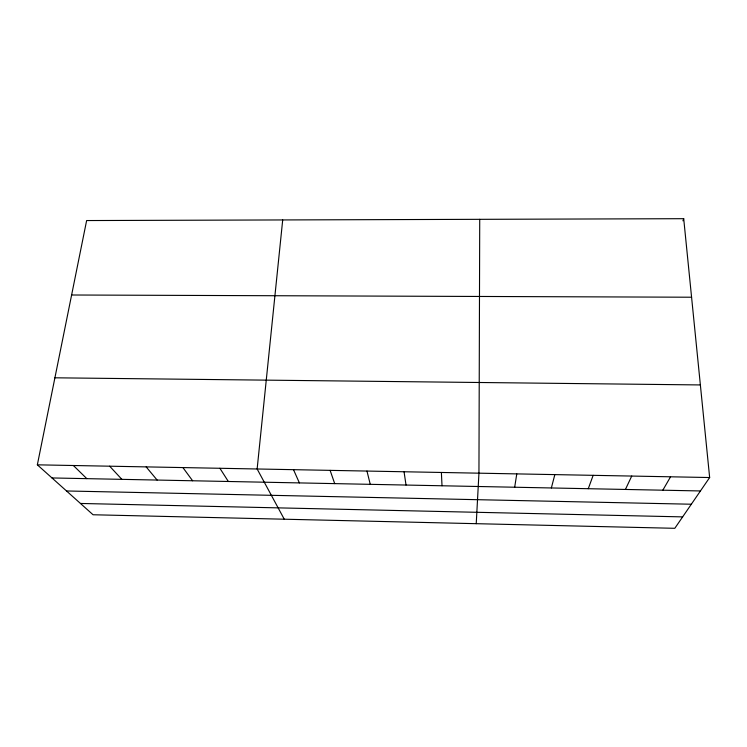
<?xml version="1.0" encoding="UTF-8"?>
<svg xmlns="http://www.w3.org/2000/svg" width="747" height="747" viewBox="0 0 747 747"><rect width="100%" height="100%" fill="white"/><g stroke="black" fill="none" stroke-linecap="round" stroke-linejoin="round"><path stroke-width="1.12" d="M479.723 219.329L478.948 473.178L476.231 523.684M282.702 219.945L257.136 468.985L284.262 519.212M514.683 487.231L516.775 473.897M37.35 464.83L86.633 220.552L683.71 218.694L709.65 477.538L674.802 528.306L93.067 514.758L37.35 464.83L709.65 477.538M551.361 487.968L554.834 474.616M682.945 220.832L683.71 218.694M588.272 488.706L593.155 475.335M625.426 489.453L631.729 476.063M662.813 490.2L670.563 476.801M71.609 295L691.582 297.222M54.904 377.805L700.369 384.938M51.991 477.949L700.443 490.956M66.53 490.975L691.33 504.225M80.461 503.459L682.646 516.887M73.383 465.512L86.811 478.64M109.66 466.193L121.864 479.35M146.16 466.884L157.122 480.05M182.912 467.575L192.614 480.769M219.898 468.276L228.33 481.479M293.506 469.667L299.379 482.907M330.118 470.367L334.703 483.617M366.964 471.058L370.251 484.327M404.052 471.759L406.023 485.046M441.384 472.468L442.009 485.774"/></g></svg>
